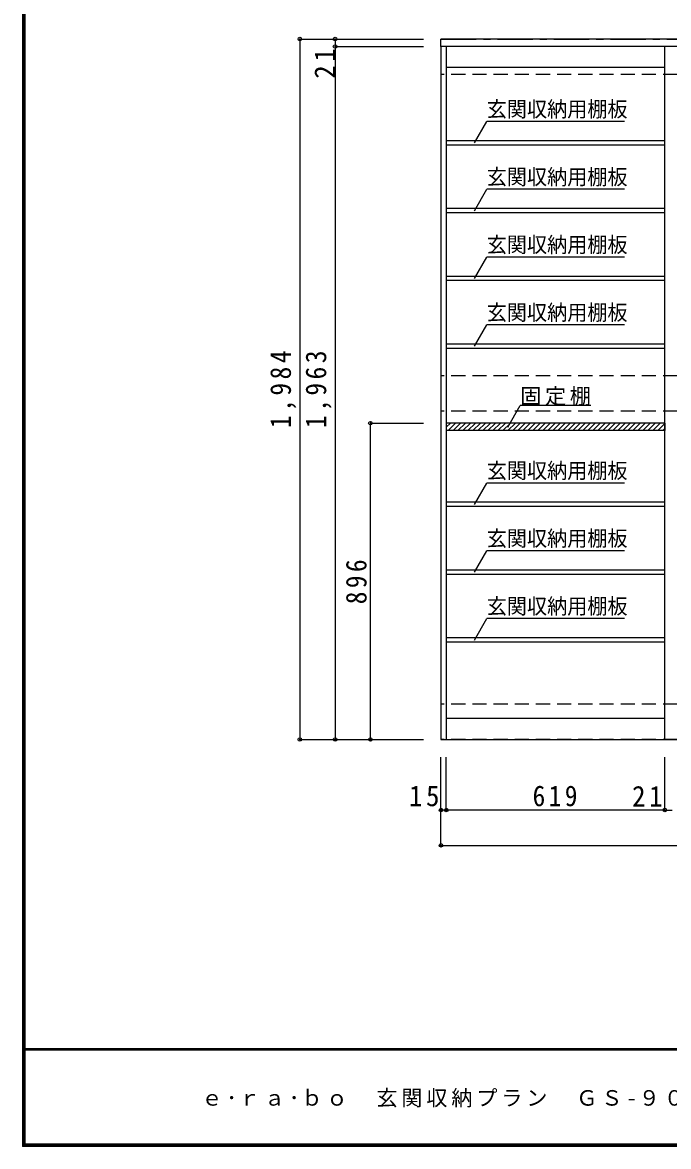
# Model space of a CAD drawing. Units: millimetres at full size, sheet at 1:20; details may follow other scales. Extents: x -3922 to 3878, y -2932 to 2722.
# Drawn here: x -3922 to -2092, y -2864 to 320 of the extents above; entities that cross this region are included whole.
import ezdxf
from ezdxf.enums import TextEntityAlignment as Align

# ---------------------------------------------------------------- set-up
doc = ezdxf.new("R2010")
doc.units = ezdxf.units.MM
doc.header["$LTSCALE"] = 20
doc.header["$PDMODE"] = 32
doc.header["$PDSIZE"] = 10
doc.linetypes.add('CHAIN1', pattern=[8, 5, -1, 1, -1])
doc.linetypes.add('DASHED2', pattern=[3, 2, -1])
for name, color, linetype in [('0-2_本体', 2, 'Continuous'), ('0-3_固定棚', 3, 'Continuous'), ('0-4_可動棚', 2, 'Continuous'), ('0-7_桟木・巾木', 2, 'Continuous'), ('0-A_文字', 7, 'Continuous'), ('0-B_寸法', 7, 'Continuous'), ('0-C_ハッチ', 4, 'Continuous'), ('F-1_枠', 6, 'Continuous'), ('F-A_文字', 7, 'Continuous')]:
    doc.layers.add(name, color=color, linetype=linetype)
doc.styles.add('ＭＳ ゴシック', font='')
doc.styles.get('ＭＳ ゴシック').set_extended_font_data('MS Gothic')

msp = doc.modelspace()

# ---------------------------------------------------------------- linework, layer by layer
at = {"layer": '0-2_本体', "color": 3}
for p, q in [((-2736.53, 251.73), (-2736.53, 272.73)), ((-7.53, 272.73), (-2736.53, 272.73)), ((-2736.53, 251.73), (-2736.53, -1711.27)), ((-7.53, 251.73), (-2736.53, 251.73)), ((-2721.53, 251.73), (-2721.53, -1711.27)), ((-2102.53, -1711.27), (-2102.53, 251.73)), ((-2736.53, -1711.27), (-7.53, -1711.27))]:
    msp.add_line(p, q, dxfattribs=at)
at = {"layer": '0-3_固定棚'}
for p, q in [((-2721.53, -815.27), (-2721.53, -836.27)), ((-2102.53, -815.27), (-2721.53, -815.27)), ((-2102.53, -815.27), (-2102.53, -836.27)), ((-2102.53, -836.27), (-2721.53, -836.27))]:
    msp.add_line(p, q, dxfattribs=at)
at = {"layer": '0-4_可動棚', "color": 3}
for p, q in [((-2720.53, -27.57), (-2720.53, -15.57)), ((-2103.53, -15.57), (-2720.53, -15.57)), ((-2103.53, -27.57), (-2720.53, -27.57)), ((-2103.53, -15.57), (-2103.53, -27.57)), ((-2720.53, -219.57), (-2720.53, -207.57)), ((-2103.53, -207.57), (-2720.53, -207.57)), ((-2103.53, -219.57), (-2720.53, -219.57)), ((-2103.53, -207.57), (-2103.53, -219.57)), ((-2720.53, -411.57), (-2720.53, -399.57)), ((-2103.53, -399.57), (-2720.53, -399.57)), ((-2103.53, -411.57), (-2720.53, -411.57)), ((-2103.53, -399.57), (-2103.53, -411.57)), ((-2720.53, -603.57), (-2720.53, -591.57)), ((-2103.53, -591.57), (-2720.53, -591.57)), ((-2103.53, -603.57), (-2720.53, -603.57)), ((-2103.53, -591.57), (-2103.53, -603.57)), ((-2720.53, -1051.57), (-2720.53, -1039.57)), ((-2103.53, -1039.57), (-2720.53, -1039.57)), ((-2103.53, -1039.57), (-2103.53, -1051.57)), ((-2103.53, -1051.57), (-2720.53, -1051.57)), ((-2720.53, -1243.57), (-2720.53, -1231.57)), ((-2103.53, -1231.57), (-2720.53, -1231.57)), ((-2103.53, -1231.57), (-2103.53, -1243.57)), ((-2103.53, -1243.57), (-2720.53, -1243.57)), ((-2720.53, -1435.57), (-2720.53, -1423.57)), ((-2103.53, -1423.57), (-2720.53, -1423.57)), ((-2103.53, -1423.57), (-2103.53, -1435.57)), ((-2103.53, -1435.57), (-2720.53, -1435.57))]:
    msp.add_line(p, q, dxfattribs=at)
at = {"layer": '0-7_桟木・巾木', "color": 7}
for p, q in [((-2102.53, 191.73), (-2721.53, 191.73)), ((-2721.53, -1651.27), (-2102.53, -1651.27))]:
    msp.add_line(p, q, dxfattribs=at)
at = {"layer": '0-A_文字', "linetype": 'CHAIN1'}
for p, q in [((-2736.53, 272.73), (2612.47, 272.73)), ((-2736.53, -1711.27), (2612.47, -1711.27))]:
    msp.add_line(p, q, dxfattribs=at)
at = {"layer": '0-A_文字'}
for p, q in [((-2642.05, -21.57), (-2607.03, 39.09)), ((-2217.03, 39.09), (-2607.03, 39.09)), ((-2642.05, -213.57), (-2607.03, -152.91)), ((-2217.03, -152.91), (-2607.03, -152.91)), ((-2642.05, -405.57), (-2607.03, -344.91)), ((-2217.03, -344.91), (-2607.03, -344.91)), ((-2642.05, -597.57), (-2607.03, -536.91)), ((-2217.03, -536.91), (-2607.03, -536.91)), ((-2547.05, -826.33), (-2512.03, -765.68)), ((-2312.03, -765.68), (-2512.03, -765.68)), ((-2642.05, -1045.57), (-2607.03, -984.91)), ((-2217.03, -984.91), (-2607.03, -984.91)), ((-2642.05, -1237.57), (-2607.03, -1176.91)), ((-2217.03, -1176.91), (-2607.03, -1176.91)), ((-2642.05, -1429.57), (-2607.03, -1368.91)), ((-2217.03, -1368.91), (-2607.03, -1368.91))]:
    msp.add_line(p, q, dxfattribs=at)
at = {"layer": '0-B_寸法', "color": 4}
for p, q in [((-3136.53, 272.73), (-3136.53, -1711.27)), ((-3136.53, 272.73), (-3036.53, 272.73)), ((-3036.53, 272.73), (-3036.53, 251.73)), ((-3036.53, 272.73), (-2786.53, 272.73)), ((-3036.53, 251.73), (-3036.53, -1711.27)), ((-3036.53, 251.73), (-2786.53, 251.73)), ((-2936.53, -815.27), (-2786.53, -815.27)), ((-2936.53, -1711.27), (-2936.53, -815.27)), ((-3136.53, -1711.27), (-3036.53, -1711.27)), ((-3036.53, -1711.27), (-2786.53, -1711.27)), ((-2736.53, -1911.27), (-2736.53, -1761.27)), ((-2721.53, -1911.27), (-2721.53, -1761.27)), ((-2102.53, -1911.27), (-2102.53, -1761.27)), ((-2721.53, -1911.27), (-2736.53, -1911.27)), ((-2736.53, -2011.27), (-2736.53, -1911.27)), ((-2102.53, -1911.27), (-2721.53, -1911.27)), ((-2102.53, -1911.27), (-2081.53, -1911.27)), ((-2736.53, -2011.27), (-7.53, -2011.27))]:
    msp.add_line(p, q, dxfattribs=at)
at = {"layer": '0-B_寸法', "color": 4, "linetype": 'DASHED2'}
for p, q in [((2612.47, 272.73), (-2736.53, 272.73)), ((2612.47, 172.73), (-2736.53, 172.73)), ((2612.47, -681.27), (-2736.53, -681.27)), ((2612.47, -781.27), (-2736.53, -781.27)), ((2612.47, -1611.27), (-2736.53, -1611.27)), ((2612.47, -1711.27), (-2736.53, -1711.27))]:
    msp.add_line(p, q, dxfattribs=at)
at = {"layer": '0-B_寸法'}
for p in [(-3136.53, 272.73), (-3036.53, 272.73), (-3036.53, 251.73), (-2936.53, -815.27), (-3136.53, -1711.27), (-3036.53, -1711.27), (-2936.53, -1711.27), (-2736.53, -1911.27), (-2721.53, -1911.27), (-2102.53, -1911.27), (-2736.53, -2011.27)]:
    msp.add_point(p, dxfattribs=at)
at = {"layer": '0-C_ハッチ'}
for p, q in [((-2721.53, -827.01), (-2709.79, -815.27)), ((-2716.65, -836.27), (-2695.65, -815.27)), ((-2702.5, -836.27), (-2681.5, -815.27)), ((-2688.36, -836.27), (-2667.36, -815.27)), ((-2674.22, -836.27), (-2653.22, -815.27)), ((-2660.08, -836.27), (-2639.08, -815.27)), ((-2645.94, -836.27), (-2624.94, -815.27)), ((-2631.79, -836.27), (-2610.79, -815.27)), ((-2617.65, -836.27), (-2596.65, -815.27)), ((-2603.51, -836.27), (-2582.51, -815.27)), ((-2589.37, -836.27), (-2568.37, -815.27)), ((-2575.22, -836.27), (-2554.22, -815.27)), ((-2561.08, -836.27), (-2540.08, -815.27)), ((-2546.94, -836.27), (-2525.94, -815.27)), ((-2532.8, -836.27), (-2511.8, -815.27)), ((-2518.66, -836.27), (-2497.66, -815.27)), ((-2504.51, -836.27), (-2483.51, -815.27)), ((-2490.37, -836.27), (-2469.37, -815.27)), ((-2476.23, -836.27), (-2455.23, -815.27)), ((-2462.09, -836.27), (-2441.09, -815.27)), ((-2447.95, -836.27), (-2426.95, -815.27)), ((-2433.8, -836.27), (-2412.8, -815.27)), ((-2419.66, -836.27), (-2398.66, -815.27)), ((-2405.52, -836.27), (-2384.52, -815.27)), ((-2391.38, -836.27), (-2370.38, -815.27)), ((-2377.23, -836.27), (-2356.23, -815.27)), ((-2363.09, -836.27), (-2342.09, -815.27)), ((-2348.95, -836.27), (-2327.95, -815.27)), ((-2334.81, -836.27), (-2313.81, -815.27)), ((-2320.67, -836.27), (-2299.67, -815.27)), ((-2306.52, -836.27), (-2285.52, -815.27)), ((-2292.38, -836.27), (-2271.38, -815.27)), ((-2278.24, -836.27), (-2257.24, -815.27)), ((-2264.1, -836.27), (-2243.1, -815.27)), ((-2249.96, -836.27), (-2228.96, -815.27)), ((-2235.81, -836.27), (-2214.81, -815.27)), ((-2221.67, -836.27), (-2200.67, -815.27)), ((-2207.53, -836.27), (-2186.53, -815.27)), ((-2193.39, -836.27), (-2172.39, -815.27)), ((-2179.25, -836.27), (-2158.25, -815.27)), ((-2165.1, -836.27), (-2144.1, -815.27)), ((-2150.96, -836.27), (-2129.96, -815.27)), ((-2136.82, -836.27), (-2115.82, -815.27)), ((-2122.68, -836.27), (-2102.53, -816.12)), ((-2108.53, -836.27), (-2102.53, -830.26))]:
    msp.add_line(p, q, dxfattribs=at)
at = {"layer": 'F-1_枠'}
for p, q in [((-3922.03, 2722.29), (-3922.03, -2864.37)), ((-3918.7, 2722.29), (-3918.7, -2864.37)), ((-3915.36, 2722.29), (-3915.36, -2864.37)), ((3877.97, -2587.71), (-3922.03, -2587.71)), ((3877.97, -2591.04), (-3922.03, -2591.04)), ((3877.97, -2857.71), (-3922.03, -2857.71)), ((3877.97, -2861.04), (-3922.03, -2861.04)), ((3877.97, -2864.37), (-3922.03, -2864.37))]:
    msp.add_line(p, q, dxfattribs=at)

# ---------------------------------------------------------------- texts
at = {"layer": '0-A_文字', "style": 'ＭＳ ゴシック', "width": 0.95}
for p in [(-2607.03, 39.09), (-2607.03, -152.91), (-2607.03, -344.91), (-2607.03, -536.91), (-2607.03, -984.91), (-2607.03, -1176.91), (-2607.03, -1368.91)]:
    msp.add_text('玄関収納用棚板', height=43.99, dxfattribs=at).set_placement(p, align=Align.BOTTOM_LEFT)
at = {"layer": '0-A_文字', "insert": (-2512.03, -765.68), "char_height": 43.99, "attachment_point": 7, "style": 'ＭＳ ゴシック'}
msp.add_mtext('\\T1.17;固定棚', dxfattribs=at)
at = {"layer": '0-B_寸法', "char_height": 58.65, "attachment_point": 7, "rotation": 90, "style": 'ＭＳ ゴシック'}
for s, insert in [('\\T1.27;\\W0.95;21', (-3036.53, 160.62)), ('\\T1.28;\\W0.9;1,984', (-3146.53, -829.27)), ('\\T1.28;\\W0.9;1,963', (-3046.53, -829.27)), ('\\T1.27;\\W0.9;896', (-2946.53, -1328.27))]:
    msp.add_mtext(s, dxfattribs=dict(at, insert=insert))
at = {"layer": '0-B_寸法', "char_height": 58.65, "attachment_point": 7, "style": 'ＭＳ ゴシック'}
for s, insert in [('\\T1.27;\\W0.95;15', (-2826.96, -1901.27)), ('\\T1.27;\\W0.9;619', (-2477.03, -1901.27)), ('\\T1.27;\\W0.95;21', (-2195.12, -1901.27))]:
    msp.add_mtext(s, dxfattribs=dict(at, insert=insert))
at = {"layer": 'F-A_文字', "insert": (-3415.36, -2754.37), "char_height": 43.99, "attachment_point": 7, "style": 'ＭＳ ゴシック'}
msp.add_mtext('\\T1.18;ｅ･ｒａ･ｂｏ\u3000玄関収納プラン\u3000ＧＳ-９００（奥行き３００）間口９尺', dxfattribs=at)

doc.saveas('drawing.dxf')
